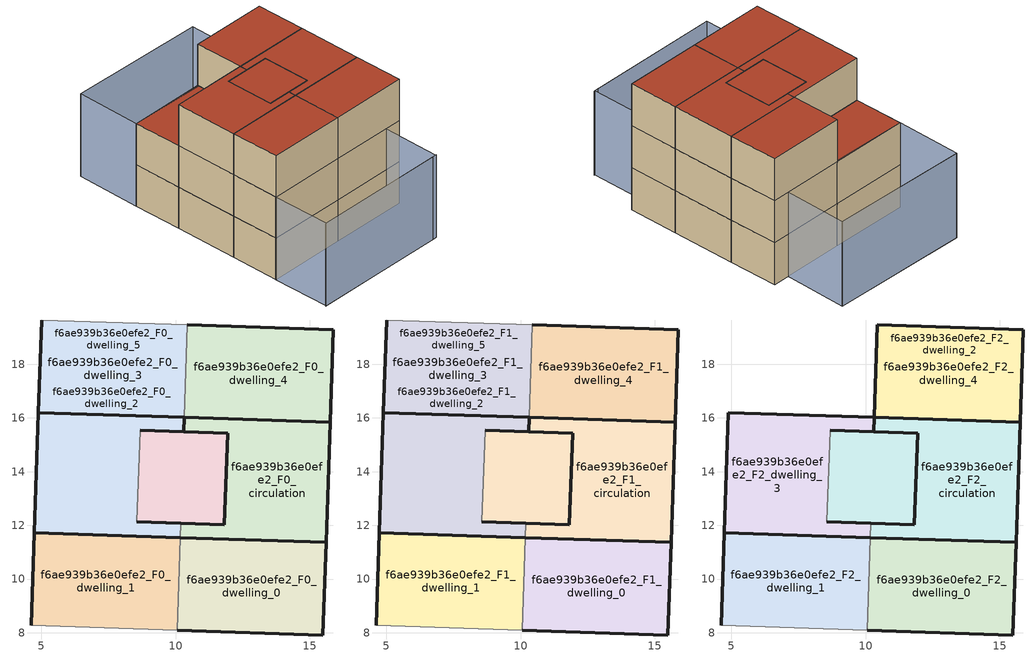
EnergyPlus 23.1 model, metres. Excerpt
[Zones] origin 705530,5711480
f6ae939b36e0efe2_F0_dwelling_0
 floor ground (EU_floor_Construction): 15.6,11.36 15.48,7.92 10.05,8.1 10.17,11.55 z0
 wall outside (EU_wall_Construction): 10.05,8.1 15.48,7.92 15.6,11.36 10.17,11.55 z0:3
 wall to f6ae939b36e0efe2_F0_dwelling_1 (EU_wall_Construction): 10.17,11.55 10.05,8.1 z0:3
f6ae939b36e0efe2_F0_dwelling_1
 floor ground (EU_floor_Construction): 10.17,11.55 10.05,8.1 4.63,8.28 4.74,11.73 z0
 wall outside (EU_wall_Construction): 10.17,11.55 4.74,11.73 4.63,8.28 z0:3
 wall adiabatic (EU_wall_Construction): 4.63,8.28 10.05,8.1 z0:3
f6ae939b36e0efe2_F0_dwelling_2
 floor ground (EU_floor_Construction): 15.86,19.28 15.75,15.83 10.32,16.02 10.44,19.46 z0; 15.75,15.83 15.6,11.36 10.17,11.55 10.19,12.08 11.07,12.05 11.82,12.02 11.93,15.43 10.8,15.47 10.3,15.49 10.32,16.02 z0; 11.93,15.43 11.82,12.02 11.07,12.05 10.19,12.08 8.56,12.13 8.67,15.54 10.3,15.49 10.8,15.47 z0; 10.44,19.46 10.32,16.02 4.89,16.2 5.01,19.64 z0
 wall outside (EU_wall_Construction): 10.17,11.55 15.6,11.36 15.75,15.83 10.32,16.02 10.3,15.49 11.93,15.43 11.82,12.02 10.19,12.08 z0:3
 wall to f6ae939b36e0efe2_F0_dwelling_3 (EU_wall_Construction): 10.19,12.08 10.17,11.55 z0:3
f6ae939b36e0efe2_F0_dwelling_3
 floor ground (EU_floor_Construction): 10.32,16.02 10.3,15.49 8.67,15.54 8.56,12.13 10.19,12.08 10.17,11.55 4.74,11.73 4.89,16.2 z0; 10.44,19.46 10.32,16.02 4.89,16.2 5.01,19.64 z0
 wall outside (EU_wall_Construction): 10.19,12.08 8.56,12.13 / 8.67,15.54 10.3,15.49 10.32,16.02 4.89,16.2 4.74,11.73 10.17,11.55 z0:3
 wall to f6ae939b36e0efe2_F0_circulation (EU_wall_Construction): 8.56,12.13 8.67,15.54 z0:3
f6ae939b36e0efe2_F0_dwelling_4
 floor ground (EU_floor_Construction): 15.75,15.83 15.6,11.36 10.17,11.55 10.19,12.08 11.82,12.02 11.93,15.43 10.3,15.49 10.32,16.02 z0; 15.86,19.28 15.75,15.83 10.32,16.02 10.44,19.46 z0
 wall outside (EU_wall_Construction): 10.32,16.02 15.75,15.83 15.86,19.28 10.44,19.46 z0:3
 wall to f6ae939b36e0efe2_F0_dwelling_5 (EU_wall_Construction): 10.44,19.46 10.32,16.02 z0:3
f6ae939b36e0efe2_F0_dwelling_5
 floor ground (EU_floor_Construction): 15.75,15.83 15.6,11.36 10.17,11.55 10.19,12.08 11.82,12.02 11.93,15.43 10.3,15.49 10.32,16.02 z0; 10.44,19.46 10.32,16.02 4.89,16.2 5.01,19.64 z0; 10.32,16.02 10.3,15.49 8.67,15.54 8.56,12.13 10.19,12.08 10.17,11.55 4.74,11.73 4.89,16.2 z0; 11.93,15.43 11.82,12.02 10.19,12.08 8.56,12.13 8.67,15.54 10.3,15.49 z0
 wall outside (EU_wall_Construction): 5.01,19.64 4.89,16.2 10.32,16.02 z0:3
 wall adiabatic (EU_wall_Construction): 10.44,19.46 5.01,19.64 z0:3
f6ae939b36e0efe2_F0_circulation
 floor ground (EU_floor_Construction): 15.75,15.83 15.6,11.36 10.17,11.55 10.19,12.08 11.07,12.05 11.82,12.02 11.93,15.43 10.8,15.47 10.3,15.49 10.32,16.02 z0; 11.93,15.43 11.82,12.02 11.07,12.05 10.19,12.08 8.56,12.13 8.67,15.54 10.8,15.47 z0
 wall outside (EU_wall_Construction): 8.56,12.13 11.82,12.02 11.93,15.43 8.67,15.54 z0:3
f6ae939b36e0efe2_F1_dwelling_0
 floor to f6ae939b36e0efe2_F0_dwelling_0 (EU_floor_Construction): 15.6,11.36 15.48,7.92 10.05,8.1 10.17,11.55 z3
 wall outside (EU_wall_Construction): 10.05,8.1 15.48,7.92 15.6,11.36 10.17,11.55 z3:6
 wall to f6ae939b36e0efe2_F1_dwelling_1 (EU_wall_Construction): 10.17,11.55 10.05,8.1 z3:6
f6ae939b36e0efe2_F1_dwelling_1
 floor to f6ae939b36e0efe2_F0_dwelling_1 (EU_floor_Construction): 10.17,11.55 10.05,8.1 4.63,8.28 4.74,11.73 z3
 wall outside (EU_wall_Construction): 10.17,11.55 4.74,11.73 4.63,8.28 z3:6
 wall adiabatic (EU_wall_Construction): 4.63,8.28 10.05,8.1 z3:6
f6ae939b36e0efe2_F1_dwelling_2
 floor outside (EU_floor_Construction): 10.44,19.46 10.32,16.02 4.89,16.2 5.01,19.64 z3; 15.86,19.28 15.75,15.83 10.32,16.02 10.44,19.46 z3
 floor to f6ae939b36e0efe2_F0_dwelling_2 (EU_floor_Construction): 15.75,15.83 15.6,11.36 10.17,11.55 10.19,12.08 11.07,12.05 11.82,12.02 11.93,15.43 10.8,15.47 10.3,15.49 10.32,16.02 z3; 11.93,15.43 11.82,12.02 11.07,12.05 10.19,12.08 8.56,12.13 8.67,15.54 10.3,15.49 10.8,15.47 z3
 wall outside (EU_wall_Construction): 10.17,11.55 15.6,11.36 15.75,15.83 10.32,16.02 10.3,15.49 11.93,15.43 11.82,12.02 10.19,12.08 z3:6
 wall to f6ae939b36e0efe2_F1_dwelling_3 (EU_wall_Construction): 10.19,12.08 10.17,11.55 z3:6
 roof outside (EU_floor_Construction): 10.44,19.46 5.01,19.64 4.89,16.2 10.32,16.02 z6
f6ae939b36e0efe2_F1_dwelling_3
 floor to f6ae939b36e0efe2_F0_dwelling_3 (EU_floor_Construction): 10.32,16.02 10.3,15.49 8.67,15.54 8.56,12.13 10.19,12.08 10.17,11.55 4.74,11.73 4.89,16.2 z3; 10.44,19.46 10.32,16.02 4.89,16.2 5.01,19.64 z3
 wall outside (EU_wall_Construction): 10.19,12.08 8.56,12.13 / 8.67,15.54 10.3,15.49 10.32,16.02 4.89,16.2 4.74,11.73 10.17,11.55 z3:6
 wall to f6ae939b36e0efe2_F1_circulation (EU_wall_Construction): 8.56,12.13 8.67,15.54 z3:6
 roof outside (EU_floor_Construction): 10.44,19.46 5.01,19.64 4.89,16.2 10.32,16.02 z6
f6ae939b36e0efe2_F1_dwelling_4
 floor outside (EU_floor_Construction): 15.75,15.83 15.6,11.36 10.17,11.55 10.19,12.08 11.82,12.02 11.93,15.43 10.3,15.49 10.32,16.02 z3
 floor to f6ae939b36e0efe2_F0_dwelling_4 (EU_floor_Construction): 15.86,19.28 15.75,15.83 10.32,16.02 10.44,19.46 z3
 wall outside (EU_wall_Construction): 10.32,16.02 15.75,15.83 15.86,19.28 10.44,19.46 z3:6
 wall to f6ae939b36e0efe2_F1_dwelling_5 (EU_wall_Construction): 10.44,19.46 10.32,16.02 z3:6
f6ae939b36e0efe2_F1_dwelling_5
 floor outside (EU_floor_Construction): 10.44,19.46 10.32,16.02 4.89,16.2 5.01,19.64 z3; 10.32,16.02 10.3,15.49 8.67,15.54 8.56,12.13 10.19,12.08 10.17,11.55 4.74,11.73 4.89,16.2 z3
 floor to f6ae939b36e0efe2_F0_dwelling_5 (EU_floor_Construction): 15.75,15.83 15.6,11.36 10.17,11.55 10.19,12.08 11.82,12.02 11.93,15.43 10.3,15.49 10.32,16.02 z3; 11.93,15.43 11.82,12.02 10.19,12.08 8.56,12.13 8.67,15.54 10.3,15.49 z3
 wall outside (EU_wall_Construction): 5.01,19.64 4.89,16.2 10.32,16.02 z3:6
 wall adiabatic (EU_wall_Construction): 10.44,19.46 5.01,19.64 z3:6
 roof outside (EU_roof_Construction): 10.44,19.46 5.01,19.64 4.89,16.2 10.32,16.02 z6; 15.6,11.36 15.75,15.83 10.32,16.02 10.3,15.49 11.93,15.43 11.82,12.02 10.19,12.08 10.17,11.55 z6; 10.17,11.55 10.19,12.08 8.56,12.13 8.67,15.54 10.3,15.49 10.32,16.02 4.89,16.2 4.74,11.73 z6; 11.82,12.02 11.93,15.43 10.3,15.49 8.67,15.54 8.56,12.13 10.19,12.08 z6
f6ae939b36e0efe2_F1_circulation
 floor to f6ae939b36e0efe2_F0_circulation (EU_floor_Construction): 15.75,15.83 15.6,11.36 10.17,11.55 10.19,12.08 11.8,12.02 11.82,12.02 11.93,15.43 10.65,15.47 10.3,15.49 10.32,16.02 z3; 11.93,15.43 11.82,12.02 11.8,12.02 11.07,12.05 10.19,12.08 8.56,12.13 8.67,15.54 10.8,15.47 z3
 wall outside (EU_wall_Construction): 8.56,12.13 11.82,12.02 11.93,15.43 8.67,15.54 z3:6
f6ae939b36e0efe2_F2_dwelling_0
 floor to f6ae939b36e0efe2_F1_dwelling_0 (EU_floor_Construction): 15.6,11.36 15.48,7.92 10.05,8.1 10.17,11.55 z6
 wall outside (EU_wall_Construction): 10.05,8.1 15.48,7.92 15.6,11.36 10.17,11.55 z6:9
 wall to f6ae939b36e0efe2_F2_dwelling_1 (EU_wall_Construction): 10.17,11.55 10.05,8.1 z6:9
 roof outside (EU_roof_Construction): 15.48,7.92 15.6,11.36 10.17,11.55 10.05,8.1 z9
f6ae939b36e0efe2_F2_dwelling_1
 floor to f6ae939b36e0efe2_F1_dwelling_1 (EU_floor_Construction): 10.17,11.55 10.05,8.1 4.63,8.28 4.74,11.73 z6
 wall outside (EU_wall_Construction): 10.17,11.55 4.74,11.73 4.63,8.28 z6:9
 wall adiabatic (EU_wall_Construction): 4.63,8.28 10.05,8.1 z6:9
 roof outside (EU_roof_Construction): 10.05,8.1 10.17,11.55 4.74,11.73 4.63,8.28 z9
f6ae939b36e0efe2_F2_dwelling_2
 floor outside (EU_floor_Construction): 15.86,19.28 15.75,15.83 10.32,16.02 10.44,19.46 z6
 floor to f6ae939b36e0efe2_F1_dwelling_2 (EU_floor_Construction): 15.75,15.83 15.6,11.36 10.17,11.55 10.19,12.08 11.07,12.05 11.82,12.02 11.93,15.43 10.8,15.47 10.3,15.49 10.32,16.02 z6; 11.93,15.43 11.82,12.02 11.07,12.05 10.19,12.08 8.56,12.13 8.67,15.54 10.3,15.49 10.8,15.47 z6
 wall outside (EU_wall_Construction): 10.17,11.55 15.6,11.36 15.75,15.83 10.32,16.02 10.3,15.49 11.93,15.43 11.82,12.02 10.19,12.08 z6:9
 wall to f6ae939b36e0efe2_F2_dwelling_3 (EU_wall_Construction): 10.19,12.08 10.17,11.55 z6:9
 roof outside (EU_roof_Construction): 15.6,11.36 15.75,15.83 10.32,16.02 10.3,15.49 10.8,15.47 11.93,15.43 11.82,12.02 11.07,12.05 10.19,12.08 10.17,11.55 z9; 15.75,15.83 15.86,19.28 10.44,19.46 10.32,16.02 z9; 11.82,12.02 11.93,15.43 10.8,15.47 10.3,15.49 8.67,15.54 8.56,12.13 10.19,12.08 11.07,12.05 z9
f6ae939b36e0efe2_F2_dwelling_3
 floor to f6ae939b36e0efe2_F1_dwelling_3 (EU_floor_Construction): 10.32,16.02 10.3,15.49 8.67,15.54 8.56,12.13 10.19,12.08 10.17,11.55 4.74,11.73 4.89,16.2 z6
 wall outside (EU_wall_Construction): 10.19,12.08 8.56,12.13 / 8.67,15.54 10.3,15.49 10.32,16.02 4.89,16.2 4.74,11.73 10.17,11.55 z6:9
 wall to f6ae939b36e0efe2_F2_circulation (EU_wall_Construction): 8.56,12.13 8.67,15.54 z6:9
 roof outside (EU_roof_Construction): 10.17,11.55 10.19,12.08 8.56,12.13 8.67,15.54 10.3,15.49 10.32,16.02 4.89,16.2 4.74,11.73 z9
f6ae939b36e0efe2_F2_dwelling_4
 floor to f6ae939b36e0efe2_F1_dwelling_4 (EU_floor_Construction): 15.75,15.83 15.6,11.36 10.17,11.55 10.19,12.08 11.82,12.02 11.93,15.43 10.3,15.49 10.32,16.02 z6; 15.86,19.28 15.75,15.83 10.32,16.02 10.44,19.46 z6
 wall outside (EU_wall_Construction): 10.32,16.02 15.75,15.83 15.86,19.28 10.44,19.46 10.32,16.02 z6:9
 roof outside (EU_roof_Construction): 15.6,11.36 15.75,15.83 10.32,16.02 10.3,15.49 11.93,15.43 11.82,12.02 10.19,12.08 10.17,11.55 z9; 15.75,15.83 15.86,19.28 10.44,19.46 10.32,16.02 z9
f6ae939b36e0efe2_F2_circulation
 floor to f6ae939b36e0efe2_F1_circulation (EU_floor_Construction): 15.75,15.83 15.6,11.36 10.17,11.55 10.19,12.08 11.8,12.02 11.82,12.02 11.93,15.43 10.65,15.47 10.3,15.49 10.32,16.02 z6; 11.93,15.43 11.82,12.02 11.8,12.02 11.07,12.05 10.19,12.08 8.56,12.13 8.67,15.54 10.8,15.47 z6
 wall outside (EU_wall_Construction): 8.56,12.13 11.82,12.02 11.93,15.43 8.67,15.54 z6:9
 roof outside (EU_roof_Construction): 15.6,11.36 15.75,15.83 10.32,16.02 10.3,15.49 10.8,15.47 11.93,15.43 11.82,12.02 11.07,12.05 10.19,12.08 10.17,11.55 z9; 11.82,12.02 11.93,15.43 10.8,15.47 8.67,15.54 8.56,12.13 10.19,12.08 11.07,12.05 z9
shading: 4.45,4.24 14.19,3.92 / 14.18,3.92 4.47,4.23 / 4.47,4.23 4.6,8.29 / 4.6,8.29 14.31,7.98 / 14.31,7.98 14.18,3.92 / 5.23,24.2 14.92,23.71 / 14.92,23.71 14.69,19.17 / 14.69,19.17 5,19.66 / 5,19.66 5.23,24.2 / 14.92,23.71 5.25,24.2 z0:6
[Building]
EU S2 Campaign: North Axis=0; Terrain=City; Solar Distribution=FullExterior
[Site:Location]
London: Latitude=51.5; Longitude=-0.5; Time Zone=0; Elevation=25
[SizingPeriod:WeatherFileDays]
AnnualSizingPeriod: Begin Month=1; Begin Day of Month=1; End Month=12; End Day of Month=31; Day of Week for Start Day=Monday; Use Weather File Daylight Saving Period=No; Use Weather File Rain and Snow Indicators=No
[MATERIAL]
EU_InternalMass_Material: Roughness=MediumRough; Thickness=0.1; Conductivity=1; Density=1800; Specific Heat=900; Thermal Absorptance=0.9; Solar Absorptance=0.7; Visible Absorptance=0.7
[MATERIAL:NOMASS] Roughness=MediumRough; Thermal Absorptance=0.9; Solar Absorptance=0.7; Visible Absorptance=0.7
Name | Thermal Resistance
EU_wall_NoMass | 1.04674
EU_roof_NoMass | 4.32442
EU_floor_NoMass | 2.04616
[CONSTRUCTION]
EU_wall_Construction: EU_wall_NoMass
EU_roof_Construction: EU_roof_NoMass
EU_floor_Construction: EU_floor_NoMass
EU_InternalMass_Construction: EU_InternalMass_Material
[ZONE] Type=1; Multiplier=1; Ceiling Height=autocalculate; Floor Area=autocalculate; Part of Total Floor Area=Yes
Name | Volume
f6ae939b36e0efe2_F0_dwelling_0; f6ae939b36e0efe2_F1_dwelling_0; f6ae939b36e0efe2_F2_dwelling_0; f6ae939b36e0efe2_F2_dwelling_3 | 56.1812
f6ae939b36e0efe2_F0_dwelling_1 | 56.1819
f6ae939b36e0efe2_F1_dwelling_1; f6ae939b36e0efe2_F2_dwelling_1 | 56.1826
f6ae939b36e0efe2_F0_dwelling_2; f6ae939b36e0efe2_F1_dwelling_2; f6ae939b36e0efe2_F0_dwelling_5; f6ae939b36e0efe2_F1_dwelling_5 | 201.883
f6ae939b36e0efe2_F2_dwelling_2 | 145.702
f6ae939b36e0efe2_F0_dwelling_3; f6ae939b36e0efe2_F1_dwelling_3 | 112.362
f6ae939b36e0efe2_F0_dwelling_4; f6ae939b36e0efe2_F1_dwelling_4; f6ae939b36e0efe2_F2_dwelling_4 | 112.365
f6ae939b36e0efe2_F0_circulation | 89.5217
f6ae939b36e0efe2_F1_circulation; f6ae939b36e0efe2_F2_circulation | 89.521
[INTERNALMASS] Construction=EU_InternalMass_Construction
Name | Zone or ZoneList | Surface Area
f6ae939b36e0efe2_F0_dwelling_0_EU_InternalMass | f6ae939b36e0efe2_F0_dwelling_0 | 18.7272
f6ae939b36e0efe2_F0_dwelling_1_EU_InternalMass | f6ae939b36e0efe2_F0_dwelling_1 | 18.7272
f6ae939b36e0efe2_F0_dwelling_2_EU_InternalMass | f6ae939b36e0efe2_F0_dwelling_2 | 18.7272
f6ae939b36e0efe2_F0_dwelling_3_EU_InternalMass | f6ae939b36e0efe2_F0_dwelling_3 | 18.7272
f6ae939b36e0efe2_F0_dwelling_4_EU_InternalMass | f6ae939b36e0efe2_F0_dwelling_4 | 18.7272
f6ae939b36e0efe2_F0_dwelling_5_EU_InternalMass | f6ae939b36e0efe2_F0_dwelling_5 | 18.7272
f6ae939b36e0efe2_F1_dwelling_0_EU_InternalMass | f6ae939b36e0efe2_F1_dwelling_0 | 18.7272
f6ae939b36e0efe2_F1_dwelling_1_EU_InternalMass | f6ae939b36e0efe2_F1_dwelling_1 | 18.7272
f6ae939b36e0efe2_F1_dwelling_2_EU_InternalMass | f6ae939b36e0efe2_F1_dwelling_2 | 18.7272
f6ae939b36e0efe2_F1_dwelling_3_EU_InternalMass | f6ae939b36e0efe2_F1_dwelling_3 | 18.7272
f6ae939b36e0efe2_F1_dwelling_4_EU_InternalMass | f6ae939b36e0efe2_F1_dwelling_4 | 18.7272
f6ae939b36e0efe2_F1_dwelling_5_EU_InternalMass | f6ae939b36e0efe2_F1_dwelling_5 | 18.7272
f6ae939b36e0efe2_F2_dwelling_0_EU_InternalMass | f6ae939b36e0efe2_F2_dwelling_0 | 18.7272
f6ae939b36e0efe2_F2_dwelling_1_EU_InternalMass | f6ae939b36e0efe2_F2_dwelling_1 | 18.7272
f6ae939b36e0efe2_F2_dwelling_2_EU_InternalMass | f6ae939b36e0efe2_F2_dwelling_2 | 37.4544
f6ae939b36e0efe2_F2_dwelling_3_EU_InternalMass | f6ae939b36e0efe2_F2_dwelling_3 | 18.7272
f6ae939b36e0efe2_F2_dwelling_4_EU_InternalMass | f6ae939b36e0efe2_F2_dwelling_4 | 18.7272
[OTHEREQUIPMENT] Fuel Type=Electricity; Design Level Calculation Method=Watts/Area; Power per Zone Floor Area=1; Fraction Latent=0; Fraction Radiant=0; Fraction Lost=0; Carbon Dioxide Generation Rate=0; EndUse Subcategory=EU_Step8_InternalGains
Name | Zone or ZoneList or Space or SpaceList | Schedule
EU_Step8_InternalGain_f6ae939b36e0efe2_F0_dwelling_0_f000 | f6ae939b36e0efe2_F0_dwelling_0 | EU_Step8_GainSchedule_f6ae939b36e0efe2_F0_dwelling_0_f000
EU_Step8_InternalGain_f6ae939b36e0efe2_F0_dwelling_1_f000 | f6ae939b36e0efe2_F0_dwelling_1 | EU_Step8_GainSchedule_f6ae939b36e0efe2_F0_dwelling_1_f000
EU_Step8_InternalGain_f6ae939b36e0efe2_F0_dwelling_2_f000 | f6ae939b36e0efe2_F0_dwelling_2 | EU_Step8_GainSchedule_f6ae939b36e0efe2_F0_dwelling_2_f000
EU_Step8_InternalGain_f6ae939b36e0efe2_F0_dwelling_3_f000 | f6ae939b36e0efe2_F0_dwelling_3 | EU_Step8_GainSchedule_f6ae939b36e0efe2_F0_dwelling_3_f000
EU_Step8_InternalGain_f6ae939b36e0efe2_F0_dwelling_4_f000 | f6ae939b36e0efe2_F0_dwelling_4 | EU_Step8_GainSchedule_f6ae939b36e0efe2_F0_dwelling_4_f000
EU_Step8_InternalGain_f6ae939b36e0efe2_F0_dwelling_5_f000 | f6ae939b36e0efe2_F0_dwelling_5 | EU_Step8_GainSchedule_f6ae939b36e0efe2_F0_dwelling_5_f000
EU_Step8_InternalGain_f6ae939b36e0efe2_F1_dwelling_0_f000 | f6ae939b36e0efe2_F1_dwelling_0 | EU_Step8_GainSchedule_f6ae939b36e0efe2_F1_dwelling_0_f000
EU_Step8_InternalGain_f6ae939b36e0efe2_F1_dwelling_1_f000 | f6ae939b36e0efe2_F1_dwelling_1 | EU_Step8_GainSchedule_f6ae939b36e0efe2_F1_dwelling_1_f000
EU_Step8_InternalGain_f6ae939b36e0efe2_F1_dwelling_2_f000 | f6ae939b36e0efe2_F1_dwelling_2 | EU_Step8_GainSchedule_f6ae939b36e0efe2_F1_dwelling_2_f000
EU_Step8_InternalGain_f6ae939b36e0efe2_F1_dwelling_3_f000 | f6ae939b36e0efe2_F1_dwelling_3 | EU_Step8_GainSchedule_f6ae939b36e0efe2_F1_dwelling_3_f000
EU_Step8_InternalGain_f6ae939b36e0efe2_F1_dwelling_4_f000 | f6ae939b36e0efe2_F1_dwelling_4 | EU_Step8_GainSchedule_f6ae939b36e0efe2_F1_dwelling_4_f000
EU_Step8_InternalGain_f6ae939b36e0efe2_F1_dwelling_5_f000 | f6ae939b36e0efe2_F1_dwelling_5 | EU_Step8_GainSchedule_f6ae939b36e0efe2_F1_dwelling_5_f000
EU_Step8_InternalGain_f6ae939b36e0efe2_F2_dwelling_0_f000 | f6ae939b36e0efe2_F2_dwelling_0 | EU_Step8_GainSchedule_f6ae939b36e0efe2_F2_dwelling_0_f000
EU_Step8_InternalGain_f6ae939b36e0efe2_F2_dwelling_1_f000 | f6ae939b36e0efe2_F2_dwelling_1 | EU_Step8_GainSchedule_f6ae939b36e0efe2_F2_dwelling_1_f000
EU_Step8_InternalGain_f6ae939b36e0efe2_F2_dwelling_2_f000 | f6ae939b36e0efe2_F2_dwelling_2 | EU_Step8_GainSchedule_f6ae939b36e0efe2_F2_dwelling_2_f000
EU_Step8_InternalGain_f6ae939b36e0efe2_F2_dwelling_3_f000 | f6ae939b36e0efe2_F2_dwelling_3 | EU_Step8_GainSchedule_f6ae939b36e0efe2_F2_dwelling_3_f000
EU_Step8_InternalGain_f6ae939b36e0efe2_F2_dwelling_4_f000 | f6ae939b36e0efe2_F2_dwelling_4 | EU_Step8_GainSchedule_f6ae939b36e0efe2_F2_dwelling_4_f000
[ZONEINFILTRATION:DESIGNFLOWRATE] Schedule=EU_AlwaysOn; Design Flow Rate Calculation Method=Flow/Area; Flow Rate per Floor Area=0.0005; Constant Term Coefficient=1; Temperature Term Coefficient=0; Velocity Term Coefficient=0; Velocity Squared Term Coefficient=0
Name | Zone or ZoneList or Space or SpaceList
EU_Circulation_Infiltration_f6ae939b36e0efe2_F0_circulation | f6ae939b36e0efe2_F0_circulation
EU_Circulation_Infiltration_f6ae939b36e0efe2_F1_circulation | f6ae939b36e0efe2_F1_circulation
EU_Circulation_Infiltration_f6ae939b36e0efe2_F2_circulation | f6ae939b36e0efe2_F2_circulation
[ZONEVENTILATION:DESIGNFLOWRATE] Schedule=EU_AlwaysOn; Design Flow Rate Calculation Method=AirChanges/Hour; Air Changes per Hour=0.488719; Ventilation Type=Natural; Fan Pressure Rise=0; Fan Total Efficiency=1; Constant Term Coefficient=1; Temperature Term Coefficient=0; Velocity Term Coefficient=0; Velocity Squared Term Coefficient=0; Minimum Indoor Temperature=-100; Maximum Indoor Temperature=100; Delta Temperature=-100; Minimum Outdoor Temperature=-100; Maximum Outdoor Temperature=100; Maximum Wind Speed=40
Name | Zone or ZoneList or Space or SpaceList
EU_ConstantAir_f6ae939b36e0efe2_F0_dwelling_0 | f6ae939b36e0efe2_F0_dwelling_0
EU_ConstantAir_f6ae939b36e0efe2_F0_dwelling_1 | f6ae939b36e0efe2_F0_dwelling_1
EU_ConstantAir_f6ae939b36e0efe2_F0_dwelling_2 | f6ae939b36e0efe2_F0_dwelling_2
EU_ConstantAir_f6ae939b36e0efe2_F0_dwelling_3 | f6ae939b36e0efe2_F0_dwelling_3
EU_ConstantAir_f6ae939b36e0efe2_F0_dwelling_4 | f6ae939b36e0efe2_F0_dwelling_4
EU_ConstantAir_f6ae939b36e0efe2_F0_dwelling_5 | f6ae939b36e0efe2_F0_dwelling_5
EU_ConstantAir_f6ae939b36e0efe2_F1_dwelling_0 | f6ae939b36e0efe2_F1_dwelling_0
EU_ConstantAir_f6ae939b36e0efe2_F1_dwelling_1 | f6ae939b36e0efe2_F1_dwelling_1
EU_ConstantAir_f6ae939b36e0efe2_F1_dwelling_2 | f6ae939b36e0efe2_F1_dwelling_2
EU_ConstantAir_f6ae939b36e0efe2_F1_dwelling_3 | f6ae939b36e0efe2_F1_dwelling_3
EU_ConstantAir_f6ae939b36e0efe2_F1_dwelling_4 | f6ae939b36e0efe2_F1_dwelling_4
EU_ConstantAir_f6ae939b36e0efe2_F1_dwelling_5 | f6ae939b36e0efe2_F1_dwelling_5
EU_ConstantAir_f6ae939b36e0efe2_F2_dwelling_0 | f6ae939b36e0efe2_F2_dwelling_0
EU_ConstantAir_f6ae939b36e0efe2_F2_dwelling_1 | f6ae939b36e0efe2_F2_dwelling_1
EU_ConstantAir_f6ae939b36e0efe2_F2_dwelling_2 | f6ae939b36e0efe2_F2_dwelling_2
EU_ConstantAir_f6ae939b36e0efe2_F2_dwelling_3 | f6ae939b36e0efe2_F2_dwelling_3
EU_ConstantAir_f6ae939b36e0efe2_F2_dwelling_4 | f6ae939b36e0efe2_F2_dwelling_4
[HVACTEMPLATE:THERMOSTAT] Constant Heating Setpoint=20; Constant Cooling Setpoint=50
EU_HeatOnly_f6ae939b36e0efe2_F0_dwelling_0; EU_HeatOnly_f6ae939b36e0efe2_F0_dwelling_1; EU_HeatOnly_f6ae939b36e0efe2_F0_dwelling_2; EU_HeatOnly_f6ae939b36e0efe2_F0_dwelling_3; EU_HeatOnly_f6ae939b36e0efe2_F0_dwelling_4; EU_HeatOnly_f6ae939b36e0efe2_F0_dwelling_5; EU_HeatOnly_f6ae939b36e0efe2_F1_dwelling_0; EU_HeatOnly_f6ae939b36e0efe2_F1_dwelling_1; EU_HeatOnly_f6ae939b36e0efe2_F1_dwelling_2; EU_HeatOnly_f6ae939b36e0efe2_F1_dwelling_3; EU_HeatOnly_f6ae939b36e0efe2_F1_dwelling_4; EU_HeatOnly_f6ae939b36e0efe2_F1_dwelling_5; EU_HeatOnly_f6ae939b36e0efe2_F2_dwelling_0; EU_HeatOnly_f6ae939b36e0efe2_F2_dwelling_1; EU_HeatOnly_f6ae939b36e0efe2_F2_dwelling_2; EU_HeatOnly_f6ae939b36e0efe2_F2_dwelling_3; EU_HeatOnly_f6ae939b36e0efe2_F2_dwelling_4
[HVACTEMPLATE:ZONE:IDEALLOADSAIRSYSTEM] System Availability Schedule=EU_AlwaysOn; Maximum Heating Supply Air Temperature=50; Minimum Cooling Supply Air Temperature=13; Maximum Heating Supply Air Humidity Ratio=0.0156; Minimum Cooling Supply Air Humidity Ratio=0.0077; Heating Limit=NoLimit; Cooling Limit=NoLimit; Heating Availability Schedule=EU_AlwaysOn; Cooling Availability Schedule=EU_CoolingOff; Dehumidification Control Type=ConstantSensibleHeatRatio; Cooling Sensible Heat Ratio=0.7; Dehumidification Setpoint=60; Humidification Control Type=None; Humidification Setpoint=30; Outdoor Air Method=None; Outdoor Air Flow Rate per Person=0.00944; Outdoor Air Flow Rate per Zone Floor Area=0; Outdoor Air Flow Rate per Zone=0; Demand Controlled Ventilation Type=None; Outdoor Air Economizer Type=NoEconomizer; Heat Recovery Type=None; Sensible Heat Recovery Effectiveness=0.7; Latent Heat Recovery Effectiveness=0.65
Name | Template Thermostat
f6ae939b36e0efe2_F0_dwelling_0 | EU_HeatOnly_f6ae939b36e0efe2_F0_dwelling_0
f6ae939b36e0efe2_F0_dwelling_1 | EU_HeatOnly_f6ae939b36e0efe2_F0_dwelling_1
f6ae939b36e0efe2_F0_dwelling_2 | EU_HeatOnly_f6ae939b36e0efe2_F0_dwelling_2
f6ae939b36e0efe2_F0_dwelling_3 | EU_HeatOnly_f6ae939b36e0efe2_F0_dwelling_3
f6ae939b36e0efe2_F0_dwelling_4 | EU_HeatOnly_f6ae939b36e0efe2_F0_dwelling_4
f6ae939b36e0efe2_F0_dwelling_5 | EU_HeatOnly_f6ae939b36e0efe2_F0_dwelling_5
f6ae939b36e0efe2_F1_dwelling_0 | EU_HeatOnly_f6ae939b36e0efe2_F1_dwelling_0
f6ae939b36e0efe2_F1_dwelling_1 | EU_HeatOnly_f6ae939b36e0efe2_F1_dwelling_1
f6ae939b36e0efe2_F1_dwelling_2 | EU_HeatOnly_f6ae939b36e0efe2_F1_dwelling_2
f6ae939b36e0efe2_F1_dwelling_3 | EU_HeatOnly_f6ae939b36e0efe2_F1_dwelling_3
f6ae939b36e0efe2_F1_dwelling_4 | EU_HeatOnly_f6ae939b36e0efe2_F1_dwelling_4
f6ae939b36e0efe2_F1_dwelling_5 | EU_HeatOnly_f6ae939b36e0efe2_F1_dwelling_5
f6ae939b36e0efe2_F2_dwelling_0 | EU_HeatOnly_f6ae939b36e0efe2_F2_dwelling_0
f6ae939b36e0efe2_F2_dwelling_1 | EU_HeatOnly_f6ae939b36e0efe2_F2_dwelling_1
f6ae939b36e0efe2_F2_dwelling_2 | EU_HeatOnly_f6ae939b36e0efe2_F2_dwelling_2
f6ae939b36e0efe2_F2_dwelling_3 | EU_HeatOnly_f6ae939b36e0efe2_F2_dwelling_3
f6ae939b36e0efe2_F2_dwelling_4 | EU_HeatOnly_f6ae939b36e0efe2_F2_dwelling_4
[SIZING:ZONE] Zone Cooling Design Supply Air Temperature Input Method=SupplyAirTemperature; Zone Cooling Design Supply Air Temperature=13; Zone Heating Design Supply Air Temperature Input Method=SupplyAirTemperature; Zone Heating Design Supply Air Temperature=50; Zone Cooling Design Supply Air Humidity Ratio=0.008; Zone Heating Design Supply Air Humidity Ratio=0.008; Cooling Design Air Flow Method=DesignDay; Cooling Design Air Flow Rate=0; Cooling Minimum Air Flow per Zone Floor Area=0.000762; Cooling Minimum Air Flow=0; Cooling Minimum Air Flow Fraction=0.2; Heating Design Air Flow Method=DesignDay; Heating Design Air Flow Rate=0; Heating Maximum Air Flow per Zone Floor Area=0.002032; Heating Maximum Air Flow=0.141576; Heating Maximum Air Flow Fraction=0.3; Account for Dedicated Outdoor Air System=No; Dedicated Outdoor Air System Control Strategy=NeutralSupplyAir; Dedicated Outdoor Air Low Setpoint Temperature for Design=autosize; Dedicated Outdoor Air High Setpoint Temperature for Design=autosize; Zone Load Sizing Method=Sensible Load Only No Latent Load; Zone Latent Cooling Design Supply Air Humidity Ratio Input Method=HumidityRatioDifference; Zone Cooling Design Supply Air Humidity Ratio Difference=0.005; Zone Latent Heating Design Supply Air Humidity Ratio Input Method=HumidityRatioDifference; Zone Humidification Design Supply Air Humidity Ratio Difference=0.005
f6ae939b36e0efe2_F0_dwelling_0; f6ae939b36e0efe2_F0_dwelling_1; f6ae939b36e0efe2_F0_dwelling_2; f6ae939b36e0efe2_F0_dwelling_3; f6ae939b36e0efe2_F0_dwelling_4; f6ae939b36e0efe2_F0_dwelling_5; f6ae939b36e0efe2_F1_dwelling_0; f6ae939b36e0efe2_F1_dwelling_1; f6ae939b36e0efe2_F1_dwelling_2; f6ae939b36e0efe2_F1_dwelling_3; f6ae939b36e0efe2_F1_dwelling_4; f6ae939b36e0efe2_F1_dwelling_5; f6ae939b36e0efe2_F2_dwelling_0; f6ae939b36e0efe2_F2_dwelling_1; f6ae939b36e0efe2_F2_dwelling_2; f6ae939b36e0efe2_F2_dwelling_3; f6ae939b36e0efe2_F2_dwelling_4
[SCHEDULE:CONSTANT]
Name | Hourly Value
EU_AlwaysOn | 1
EU_CoolingOff | 0
[SCHEDULE:FILE] Column Number=1; Rows to Skip at Top=0; Number of Hours of Data=8760; Column Separator=Comma; Interpolate to Timestep=No; Minutes per Item=60; Adjust Schedule for Daylight Savings=Yes
Name | File
EU_Step8_GainSchedule_f6ae939b36e0efe2_F0_dwelling_0_f000 | ../../schedules/f6ae939b36e0efe2/f6ae939b36e0efe2_F0_dwelling_0_f000_gain.csv
EU_Step8_GainSchedule_f6ae939b36e0efe2_F0_dwelling_1_f000 | ../../schedules/f6ae939b36e0efe2/f6ae939b36e0efe2_F0_dwelling_1_f000_gain.csv
EU_Step8_GainSchedule_f6ae939b36e0efe2_F0_dwelling_2_f000 | ../../schedules/f6ae939b36e0efe2/f6ae939b36e0efe2_F0_dwelling_2_f000_gain.csv
EU_Step8_GainSchedule_f6ae939b36e0efe2_F0_dwelling_3_f000 | ../../schedules/f6ae939b36e0efe2/f6ae939b36e0efe2_F0_dwelling_3_f000_gain.csv
EU_Step8_GainSchedule_f6ae939b36e0efe2_F0_dwelling_4_f000 | ../../schedules/f6ae939b36e0efe2/f6ae939b36e0efe2_F0_dwelling_4_f000_gain.csv
EU_Step8_GainSchedule_f6ae939b36e0efe2_F0_dwelling_5_f000 | ../../schedules/f6ae939b36e0efe2/f6ae939b36e0efe2_F0_dwelling_5_f000_gain.csv
EU_Step8_GainSchedule_f6ae939b36e0efe2_F1_dwelling_0_f000 | ../../schedules/f6ae939b36e0efe2/f6ae939b36e0efe2_F1_dwelling_0_f000_gain.csv
EU_Step8_GainSchedule_f6ae939b36e0efe2_F1_dwelling_1_f000 | ../../schedules/f6ae939b36e0efe2/f6ae939b36e0efe2_F1_dwelling_1_f000_gain.csv
EU_Step8_GainSchedule_f6ae939b36e0efe2_F1_dwelling_2_f000 | ../../schedules/f6ae939b36e0efe2/f6ae939b36e0efe2_F1_dwelling_2_f000_gain.csv
EU_Step8_GainSchedule_f6ae939b36e0efe2_F1_dwelling_3_f000 | ../../schedules/f6ae939b36e0efe2/f6ae939b36e0efe2_F1_dwelling_3_f000_gain.csv
EU_Step8_GainSchedule_f6ae939b36e0efe2_F1_dwelling_4_f000 | ../../schedules/f6ae939b36e0efe2/f6ae939b36e0efe2_F1_dwelling_4_f000_gain.csv
EU_Step8_GainSchedule_f6ae939b36e0efe2_F1_dwelling_5_f000 | ../../schedules/f6ae939b36e0efe2/f6ae939b36e0efe2_F1_dwelling_5_f000_gain.csv
EU_Step8_GainSchedule_f6ae939b36e0efe2_F2_dwelling_0_f000 | ../../schedules/f6ae939b36e0efe2/f6ae939b36e0efe2_F2_dwelling_0_f000_gain.csv
EU_Step8_GainSchedule_f6ae939b36e0efe2_F2_dwelling_1_f000 | ../../schedules/f6ae939b36e0efe2/f6ae939b36e0efe2_F2_dwelling_1_f000_gain.csv
EU_Step8_GainSchedule_f6ae939b36e0efe2_F2_dwelling_2_f000 | ../../schedules/f6ae939b36e0efe2/f6ae939b36e0efe2_F2_dwelling_2_f000_gain.csv
EU_Step8_GainSchedule_f6ae939b36e0efe2_F2_dwelling_3_f000 | ../../schedules/f6ae939b36e0efe2/f6ae939b36e0efe2_F2_dwelling_3_f000_gain.csv
EU_Step8_GainSchedule_f6ae939b36e0efe2_F2_dwelling_4_f000 | ../../schedules/f6ae939b36e0efe2/f6ae939b36e0efe2_F2_dwelling_4_f000_gain.csv
